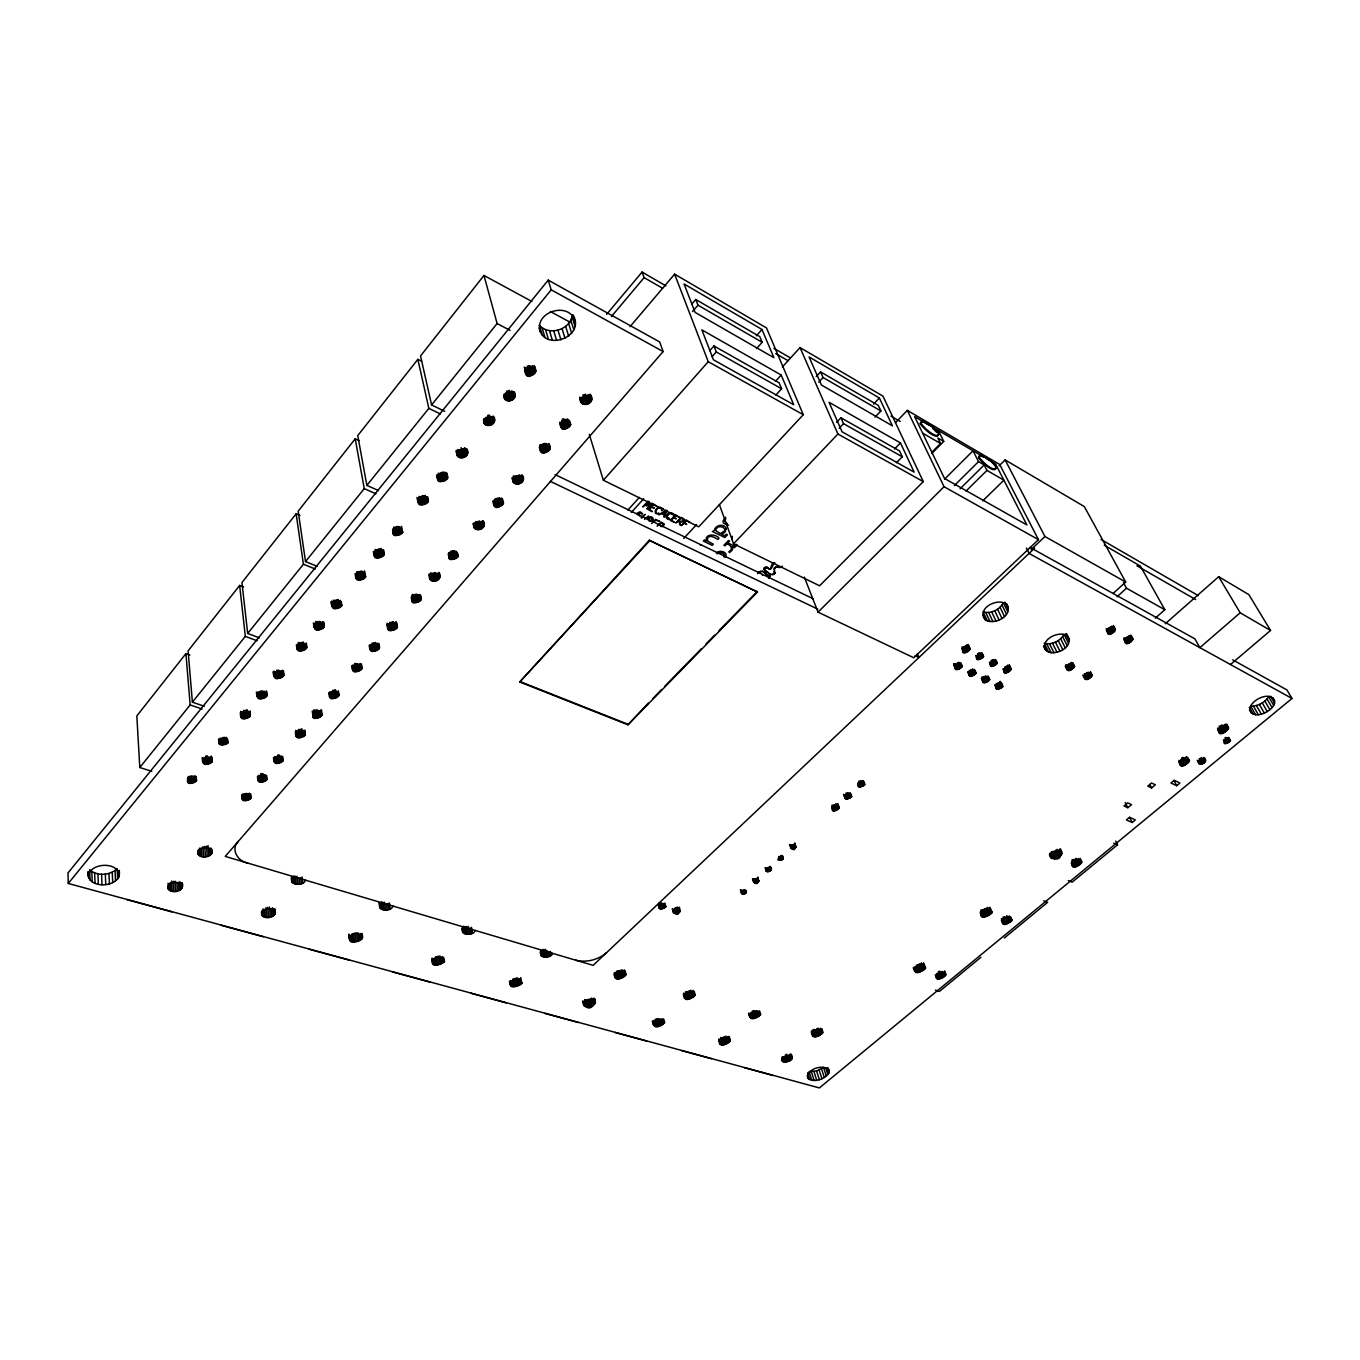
<?xml version="1.0" encoding="UTF-8"?>
<svg xmlns="http://www.w3.org/2000/svg" width="1360" height="1360" viewBox="0 0 1360 1360"><rect width="100%" height="100%" fill="white"/><g stroke="black" fill="none" stroke-linecap="round" stroke-linejoin="round"><path stroke-width="1.5" d="M1074.621 666.281C1065.339 656.302 1063.52 679.932 1074.621 666.281L1072.819 662.694M774.197 569.976L774.418 567.749L774.571 572.662M1081.846 861.934C1069.776 850.918 1067.685 878.084 1081.846 861.934L1080.248 858.466M467.602 452.574C466.208 446.488 454.852 449.31 457.062 455.379C460.921 461.431 471.529 455.022 466.65 448.579M770.78 574.668C765.918 572.152 777.393 577.558 774.197 571.404L774.945 573.325M1092.233 675.257C1083.121 665.431 1081.166 688.721 1092.233 675.257L1090.431 671.687M484.092 524.705C482.698 519.061 471.954 521.764 473.943 527.442C477.768 533.086 487.917 526.915 483.14 520.727M494.513 420.155C493.187 413.882 481.644 416.823 483.871 422.977C487.662 429.216 498.525 422.654 493.493 416.194M1115.319 629.918C1106.156 619.548 1103.861 643.926 1115.319 629.918L1113.415 626.348M503.523 502.996C493.085 486.676 488.529 518.772 503.523 502.996L502.52 499.018M515.015 395.454C513.74 389.028 502.061 392.054 504.288 398.31C508.011 404.685 519.078 397.987 513.944 391.51M523.311 478.958C521.985 473.042 511.02 475.898 513.009 481.712C516.732 487.611 527.238 481.202 522.257 474.997M1132.812 639.319C1123.836 629.119 1121.405 653.157 1132.812 639.319L1130.908 635.766M535.806 371.45C525.147 352.954 519.69 388.807 535.806 371.45L534.123 365.568M550.205 448.528C539.988 431.409 534.701 464.848 550.205 448.528L549.1 444.601M539.172 327.947C543.762 352.223 585.701 337.127 573.189 315.265M570.724 424.609C560.609 407.133 554.982 441.167 570.724 424.609L569.551 420.682M579.87 398.123C579.547 409.666 597.516 403.138 590.172 394.298M1189.49 760.818C1178.542 749.156 1174.972 777.24 1189.49 760.818L1187.637 757.35M1205.623 760.886C1205.198 757.061 1198.483 759.815 1198.534 762.875C1200.897 766.751 1209.261 760.818 1203.753 757.435M583.474 1004.666C604.741 986.221 590.682 1022.312 582.607 1000.943M1228.505 728.382C1217.744 716.295 1213.579 745.212 1228.505 728.382L1226.584 724.931M626.059 974.525C614.397 960.517 608.702 990.063 626.059 974.525L625.124 970.802M1274.609 703.12C1273.946 689.588 1251.999 698.581 1249.891 708.016C1250.758 721.412 1272.399 712.436 1274.609 703.12L1270.58 696.252M664.581 1022.482C653.616 1009.528 647.819 1037.119 664.581 1022.482L663.612 1018.827M680.527 910.945C664.921 902.309 680.238 925.31 679.473 907.205M695.198 995.01C684.403 981.614 678.062 1009.953 695.198 995.01L694.178 991.355M763.963 568.174C763.079 570.588 765.595 563.958 768.298 568.174C771.919 572.9 769.947 561.782 774.86 562.717M763.997 569.058C770.423 565.437 769.284 574.77 773.908 562.955M730.099 1040.927C719.933 1028.517 713.541 1055.02 730.099 1040.927L729.062 1037.34M759.152 880.787C745.96 873.851 760.291 892.959 757.962 877.098M88.179 875.84C90.542 862.036 120.292 861.305 119 876.809C112.846 888.522 86.241 887.961 88.043 871.658M760.631 1014.407C750.652 1001.572 743.716 1028.789 760.631 1014.407L759.543 1010.82M796.297 846.685C783.088 839.307 797.283 859.299 795.022 842.996M839.001 808.01C833 797.997 827.237 818.414 839.001 808.01L837.658 804.321M792.234 1058.437L792.251 1056.958C789.344 1053.83 781.456 1056.244 781.626 1060.732L784.975 1062.126L790.007 1060.698L792.234 1058.437L791.146 1054.918M196.554 780.521C189.176 766.054 180.455 791.656 196.554 780.521L196.214 776.373M182.41 886.686C181.033 880.005 167.263 881.45 167.858 888.437C171.666 894.761 185.657 891.089 182.121 882.572M212.364 761.498C205.071 746.759 196.078 772.769 212.364 761.498L211.99 757.35M822.664 1032.784C813.433 1020.493 805.97 1046.656 822.664 1032.784L821.508 1029.265M774.622 568.31C775.795 565.182 780.606 569.551 782.306 566.151M212.058 853.043C213.01 845.767 200.294 846.005 197.727 851.377C196.826 858.636 209.457 858.381 212.058 853.043L211.701 848.929M757.673 573.699C759.56 569.704 765.391 570.503 766.139 574.498M768.485 578.17L769.794 575.977L766.836 575.569L765.255 572.611M828.869 1072.989L829.005 1070.048C823.106 1063.775 807.347 1068.722 807.483 1077.681C813.365 1083.546 824.806 1079.347 828.869 1072.989L827.186 1067.787M250.24 715.904C243.168 700.519 233.529 727.481 250.24 715.904L249.781 711.773M266.849 695.912C259.879 680.255 249.951 707.625 266.849 695.912L266.356 691.781M251.158 797.929C244.29 783.87 235.263 808.809 251.158 797.929L250.716 793.832M283.696 675.631C276.845 659.668 266.611 687.48 283.696 675.631L283.169 671.5M267.053 779.382C260.287 765.068 250.988 790.381 267.053 779.382L266.594 775.285M962.285 666.366C956.913 654.908 949.467 677.756 962.285 666.366L960.636 662.694M306.646 647.989C299.948 631.635 289.306 660.042 306.646 647.989L306.085 643.892M969.731 649.587C964.376 637.925 956.76 661.113 969.731 649.587L968.065 645.915M283.186 760.58C276.505 745.994 266.951 771.698 283.186 760.58L282.693 756.466M324.122 626.96C317.543 610.3 306.561 639.166 324.122 626.96L323.51 622.88M976.072 673.03C970.836 661.691 963.305 684.318 976.072 673.03L974.423 669.375M983.586 656.404C978.367 644.861 970.666 667.845 983.586 656.404L981.903 652.749M305.15 734.961C298.605 720.035 288.66 746.249 305.15 734.961L304.606 730.881M341.853 605.625C335.393 588.642 324.088 617.967 341.853 605.625L341.19 601.528M1007.76 611.813C1011.194 596.683 986.374 601.188 983.433 611.898C980.203 626.926 1004.734 622.387 1007.76 611.813L1003.357 602.701C999.787 609.807 990.845 614.006 983.127 611.915L987.428 621.061M989.706 679.609C984.572 668.389 976.973 690.795 989.706 679.609L988.04 675.971M321.827 715.496C315.401 700.298 305.167 726.92 321.827 715.496L321.249 711.416M997.271 663.136C992.154 651.729 984.402 674.475 997.271 663.136L995.571 659.498M365.653 576.963C359.363 559.572 347.599 589.509 365.653 576.963L364.582 570.877M275.077 913.92C276.08 907.052 264.044 907.664 261.596 912.526C260.644 919.377 272.629 918.748 275.077 913.92L274.635 909.874M338.776 695.742C332.452 680.272 321.929 707.302 338.776 695.742L338.147 691.662M384.03 554.846C377.876 537.115 365.772 567.528 384.03 554.846L383.282 550.783M1010.786 669.8C1005.788 658.495 997.968 681.02 1010.786 669.8L1009.086 666.162M925.616 968.082C916.691 954.091 906.984 983.416 925.616 968.082L923.627 962.829M361.828 668.848C355.674 652.987 344.726 680.578 361.828 668.848L361.165 664.785M402.713 532.355C396.695 514.284 384.234 545.207 402.713 532.355L401.523 526.286M379.372 648.397C373.337 632.247 362.066 660.263 379.372 648.397L378.658 644.334M428.179 501.704C422.365 483.157 409.394 514.76 428.179 501.704L427.312 497.675M945.693 975.154C937.992 962.897 929.22 988.601 945.693 975.154L944.367 971.669M397.171 627.623C391.255 611.184 379.678 639.642 397.171 627.623L396.049 621.554M447.559 478.363C441.898 459.459 428.553 491.589 447.559 478.363L446.216 472.345M421.056 599.777C415.31 582.913 403.274 611.983 421.056 599.777L420.257 595.748M1068.535 643.348C1072.173 628.728 1048.101 633.539 1045.16 643.552C1041.709 658.087 1065.526 653.259 1068.535 643.348L1063.996 634.355C1060.324 641.104 1051.773 645.218 1044.242 643.263L1048.696 652.29M439.79 576.419C438.311 571.064 427.822 573.58 429.811 579.105C433.721 584.494 443.496 578.561 438.94 572.39M992.154 912.509C984.334 897.821 971.686 928.302 992.154 912.509L989.978 907.256M458.235 556.41C452.778 538.917 440.028 568.922 458.235 556.41L457.334 552.415M769.216 577.949L769.59 575.416L766.241 574.447M1012.061 920.261C1004.836 907.205 994.84 934.286 1012.061 920.261L1010.599 916.776M542.215 334.951L539.325 325.193C548.709 335.869 568.922 330.327 571.982 316.591L575.059 326.298M362.355 938.451C354.212 920.873 338.64 952.459 362.355 938.451L361.777 934.507M1061.803 851.598C1033.396 849.83 1065.135 870.978 1060.562 848.912M444.482 961.554C437.172 944.571 421.787 975.239 444.482 961.554L443.785 957.678M1230.46 740.741C1227.06 730.694 1217.88 750.873 1230.46 740.741L1228.556 737.307M521.9 983.331C515.627 967.079 499.647 996.506 521.9 983.331L520.693 977.636M667.08 510.561L663.986 517.293L664.156 515.032L661.623 513.791L658.801 514.777L666.162 510.119M732.343 536.248L731.884 539.461M665.839 906.797C662.762 896.24 652.477 915.144 665.839 906.797L664.802 903.04M305.473 880.158C303.28 887.944 285.26 883.643 294.066 876.775M724.081 557.124C726.359 553.163 719.576 551.225 717.213 553.826M771.171 869.992C772.548 866.626 766.292 867.306 765.646 869.788C765.952 874.14 774.996 869.992 769.964 866.303M725.356 557.413C728.79 552.007 719.491 549.389 716.329 553.078M851.649 796.705C849.847 785.111 837.386 805.494 851.649 796.705L850.272 793.033M864.756 784.669C863.056 772.939 850.374 793.526 864.756 784.669L863.362 780.997M392.972 906.066C390.728 913.512 373.473 909.449 382.262 902.904M772.174 574.702L774.741 572.764M1002.745 686.783C1002.065 674.237 987.751 695.946 1002.745 686.783L1000.229 681.343M475.235 930.427C472.957 937.55 456.399 933.708 465.154 927.452M775.642 566.814L774.758 567.766M227.919 742.968C226.049 726.92 208.505 751.502 227.919 742.968L227.511 738.82M552.738 953.377C550.409 960.211 534.531 956.556 543.235 950.572M238.34 841.296C230.282 849.32 237.847 861.424 247.622 863.022M1255.603 714.765L1250.656 706.163C1257.694 706.35 1264.766 702.627 1268.625 696.745L1273.657 705.33M189.873 655.044L185.929 653.616L136.833 715.921L139.791 767.516L151.81 771.341M243.542 586.976L239.649 585.446L188.105 650.862L192.389 702.168L204.272 706.265M299.982 515.423L296.14 513.791L241.944 582.556L247.69 633.454L259.42 637.874M359.074 440.606L355.215 438.821L298.18 511.19L305.524 561.595L317.322 566.406M421.6 361.216L417.86 359.346L357.748 435.608L366.86 485.384L378.488 490.552M531.913 301.478L483.973 275.451L420.529 355.963L431.596 404.94L444.771 411.332M725.798 518.585L724.693 521.339L727.226 523.702M139.791 767.516L190.162 704.939L185.929 653.616M192.389 702.168L245.327 636.378L239.649 585.446M247.69 633.454L303.416 564.213L296.14 513.791M305.524 561.595L364.259 488.614L355.215 438.821M366.86 485.384L428.842 408.374L417.86 359.346M431.596 404.94L497.114 323.527L483.973 275.451M1034.603 548.182L593.13 965.345L225.25 856.409L663.136 351.56L659.668 341.955L548.216 280.126L68 872.95L68.255 883.456L819.383 1087.932L1292 698.462L1286.9 689.911L1232.687 659.838M68.255 883.456L551.208 289.816L548.216 280.126M606.628 314.364L642.073 272.068L665.873 285.838M611.388 316.574L644.113 277.627L642.073 272.068M630.071 326.604L674.628 274.142L766.496 327.93L803.301 414.715L698.751 526.796L603.364 480.25L589.305 434.35M691.628 304.317L695.776 299.506L759.798 336.651L762.161 342.295L756.517 348.585M692.512 311.508L698.003 305.184L695.776 299.506M709.767 350.693L713.932 345.967L779.127 382.823L781.609 388.773L775.88 395.029M712.079 356.677L716.278 351.951L713.932 345.967M603.364 480.25L708.254 361.709L674.628 274.142M756.347 335.801L761.991 329.477L684.097 284.002L695.096 312.392L773.891 357.68L761.991 329.477M783.122 859.095C784.754 849.779 770.763 864.195 783.122 859.095L781.898 855.406M627.895 510.068L639.285 497.471M631.312 512.448L643.739 498.712M641.104 517.701L645.116 514.369L641.784 518.041M653.718 504.781L651.848 506.838L654.398 508.079L651.389 507.348L649.434 509.49L652.426 511.683L648.278 509.677L653.514 503.931L657.186 506.464M782.408 366.911L800.037 347.582L882.963 396.134L923.287 481.627L819.587 585.786L733.55 543.796L719.372 504.577M644.555 519.367L648.584 516.035L646.34 518.483M647.394 519.554L649.978 516.715C655.333 516.698 653.055 523.192 649.145 520.982M775.54 381.242L781.201 375.037L701.879 329.885L713.473 359.822L793.696 404.736L781.201 375.037M662.83 508.487L662.218 509.15L661.776 507.892M663.408 508.759L661.691 510.646L661.589 509.405A2.04 1.513 -18.4 0 0 661.334 508.521C655.452 506.056 653.99 515.338 659.124 513.281C652.409 516.137 655.299 505.92 660.586 507.331M651.61 523.617L655.503 519.367L659.6 521.339L655.707 520.2L653.837 522.24M657.084 526.252L660.977 522.019L664.19 523.889L663.459 526.031A2.142 1.581 -18.3 0 1 662.252 526.575L660.501 526.405M649.298 540.311L519.707 681.989L627.946 724.812L757.52 592.008L649.298 540.311L757.52 592.008M519.707 681.989L649.485 540.923M675.716 515.508L673.846 517.548L676.345 518.772L673.37 518.058L671.432 520.166L674.356 522.325L670.293 520.353L675.512 514.675L679.116 517.174M681.156 518.16L679.099 520.387C680.255 522.648 685.304 520.625 682.567 518.857M816.238 376.584L820.556 371.909L878.305 405.399L880.906 410.975L875.041 417.095M686.562 520.812L684.692 522.835L686.715 524.535L684.233 523.328L681.156 525.623L686.375 519.979L689.928 522.444M818.771 382.126L823.055 377.519L820.556 371.909M683.672 538.475L696.507 524.705M836.57 422.348L840.905 417.775L899.555 450.925L902.275 456.773L896.41 462.757M839.171 428.247L843.523 423.657L840.905 417.775M733.55 543.796L837.913 434.01L800.037 347.582M736.083 544.272L734.383 546.074L727.804 542.878L729.521 541.076L728.416 540.532L723.894 545.309L724.999 545.836L726.699 544.034C731 544.272 733.635 549.916 728.841 551.701L729.521 552.585L732.513 549.797L732.173 546.703L734.366 547.774L737.188 544.816M873.579 404.073L879.359 397.987L809.064 356.949L821.44 385.016L892.432 425.833L879.359 397.987M895.475 422.654L907.324 410.397L999.719 464.491L1038.479 539.665L913.733 657.747L818.04 612.153L804.338 577.116M894.574 448.97L900.456 442.935L829.039 402.288L842.061 431.8L914.158 472.141L900.456 442.935M920.278 423.844L920.873 423.232A14.314 4.301 44.8 0 1 927.146 422.977A14.314 4.301 44.8 0 1 938.706 433.619L938.111 434.231A14.263 4.284 44.7 0 1 931.872 434.52A14.263 4.284 44.7 0 1 920.278 423.844A14.314 4.318 44.8 0 1 923.202 422.127M627.946 724.812L648.38 703.086M652.8 698.547L661.623 689.503M664.581 686.477L701.369 648.754M705.789 644.215L714.612 635.171M719.032 630.649L757.299 591.396M931.651 452.472L940.542 443.496L937.839 437.988L943.738 441.422L931.787 453.492M944.588 479.162L973.029 450.772L978.52 461.618L984.215 464.933L986.986 470.39L1003.901 480.199L982.753 500.871M818.04 612.153L944.044 486.71L907.324 410.397M978.605 457.844L979.2 457.249A13.94 4.08 45.4 0 1 984.912 456.79A13.94 4.08 45.4 0 1 996.115 467.109L995.52 467.687A13.889 4.063 45.3 0 1 989.842 468.197A13.889 4.063 45.3 0 1 978.605 457.844A13.923 4.097 45.4 0 1 984.351 457.385L984.929 456.79M954.38 485.571L978.52 461.618M960.092 488.784L984.215 464.933M966.076 491.028L986.986 470.39M999.141 465.8L1005.125 459.918L1084.328 506.583L1125.689 582.046L1113.228 593.334M1031.135 549.593L1044.956 536.52L1125.689 582.046M90.015 880.209L89.675 869.737C97.155 876.418 110.177 875.585 117.181 868.581L117.657 879.002M725.628 517.157L723.112 520.88A5.491 3.995 -20.4 0 0 723.724 523.345L728.637 525.249M1117.07 596.734L1126.488 588.217L1164.823 609.722L1155.286 618.171M1165.35 623.696L1218.679 576.691L1248.854 594.609L1270.546 630.462L1230.477 664.53M1270.546 630.462L1240.184 612.799L1199.86 647.649L1194.896 638.86L1030.115 547.451M765.459 573.172L762.246 571.472L758.642 572.594M1127.814 807.721L1131.537 804.627L1127.712 802.876L1123.989 805.987L1127.814 807.721L1125.247 802.502M1151.597 787.933L1155.354 784.788L1151.546 783.003L1147.772 786.148L1151.597 787.933L1149.829 784.448M1129.565 817.309L1126.403 819.927L1132.2 822.511L1135.345 819.893L1129.565 817.309L1132.2 822.511M1176.689 785.723L1179.936 783.037L1174.207 780.3L1170.943 783.003L1176.689 785.723L1173.986 780.538M980.883 957.304L939.42 991.44L935.391 990.114M1004.292 938.026L1047.642 902.343L1043.766 900.83M1115.71 841.075L1117.512 844.832L1072.139 882.181L1068.28 880.617M606.475 952.714C598.23 959.871 586.398 962.829 575.773 960.211M745.824 893.265C749.445 885.394 734.706 896.206 745.824 893.265L744.668 889.576M776.237 566.491L781.66 566.967M811.835 1080.265L809.081 1071.578L816.595 1070.966L823.531 1067.447L826.319 1076.117M126.752 899.589L171.921 911.88M220.796 925.191L263.211 936.734M309.145 949.229L349.061 960.092M392.326 971.873L429.947 982.107M470.764 993.225L506.277 1002.881M544.85 1013.387L578.442 1022.533M614.941 1032.461L646.765 1041.114M681.377 1050.532L711.552 1058.743M744.396 1067.685L773.058 1075.488M190.162 704.939L202.028 709.019M245.327 636.378L257.074 640.764M521.526 682.142L627.776 724.2M303.416 564.213L315.214 569.007M767.363 571.982L769.471 573.852M767.295 572.186L765.204 570.35L769.131 573.444M1113.67 843.183L1117.512 844.832M364.259 488.614L375.887 493.782M550.375 481.389L817.751 609.11M915.144 655.622L918.952 657.458L917.371 653.752M555.118 474.606L813.365 598.859M699.958 544.68L701.08 545.224M428.842 408.374L440.317 413.916M497.114 323.527L510.102 330.378M550.358 311.508L570.639 322.524M551.208 289.816L663.136 351.56M1292 698.462L1029.18 553.486L1026.409 548.012M708.254 361.709L803.301 414.715M837.913 434.01L923.287 481.627M944.044 486.71L1038.479 539.665M716.278 351.951L781.609 388.773M843.523 423.657L902.275 456.773M683.519 518.619L680.952 517.327L675.733 522.988L678.64 520.897L680.068 525.096L680.425 521.73L682.176 521.9A2.142 1.564 -19 0 0 683.383 521.356L683.876 518.908M1136.841 565.743L1195.644 599.556M644.113 277.627L662.609 288.286M775.71 353.566L788.086 360.689M1104.235 545.224L1140.377 566.049L1164.823 609.722M922.607 433.109L940.542 443.496M773.874 348.33L790.347 357.867M891.021 416.143L900.184 421.43M698.003 305.184L762.161 342.295M823.055 377.519L880.906 410.975M1101.073 539.478L1198.279 595.646M984.351 457.385L914.651 416.636L944.537 478.482L1026.902 524.96L995.537 463.93L985.949 458.32M765.408 570.911L763.793 568.514M591.396 398.208C588.914 393.074 579.309 396.44 581.077 402.033M1218.679 576.691L1240.184 612.799M1272.841 697.612L1274.864 701.046M574.413 319.141C566.406 301.342 533.766 312.868 540.328 331.857M1267.01 698.955L1272.025 707.557M1264.851 701.063L1269.849 709.648M1262.25 702.933L1267.231 711.518M1259.36 704.446L1264.324 713.031M637.568 514.743L637.313 513.094L639.642 511.904A3.247 2.397 -17.6 0 1 640.934 512.21C646.782 517.65 634.984 508.81 639.693 516.12M1256.351 705.517L1261.315 714.119M1253.393 706.112L1258.34 714.714M1249.296 707.404L1253.257 714.289M1249.432 709.869L1251.404 713.32M1226.652 724.064L1228.59 727.515M1225.224 724.132L1228.114 729.317M1224.561 725.067L1227.451 730.252M1223.66 725.951L1226.533 731.136M1221.586 725.016L1225.428 731.918M1228.097 737.919L1230.018 741.37M1220.362 725.662L1224.204 732.564M1227.485 738.514L1229.406 741.965M1225.785 737.324L1228.658 742.492M1219.087 726.121L1222.912 733.023M1224.969 737.766L1227.825 742.934M1218.781 728.093L1221.654 733.278M1225.054 739.789L1226.958 743.24M1217.608 728.127L1220.464 733.312M1224.204 739.959L1226.108 743.41M1223.405 739.976L1225.326 743.427M1217.54 729.657L1219.461 733.125M1123.479 582.709L1126.488 588.217M1203.515 758.047L1205.368 761.498M1203.073 758.659L1204.926 762.11M1201.543 757.52L1204.331 762.688M1200.812 758.047L1203.6 763.215M1199.979 758.472L1202.767 763.64M1199.129 758.778L1201.917 763.946M1199.214 760.665L1201.067 764.116M1130.925 635.035L1132.846 638.605M1198.432 760.699L1200.285 764.15M1197.735 760.563L1199.588 764.031M1197.208 760.308L1199.061 763.759M1130.636 636.531L1132.557 640.084M1129.191 635.528L1132.064 640.866M1128.511 636.242L1131.367 641.58M1127.661 636.888L1130.517 642.226M1126.709 637.415L1129.548 642.753M1125.689 637.772L1128.545 643.11M1124.686 637.959L1127.525 643.297M1123.751 637.976L1126.59 643.314M1186.362 756.517L1189.116 761.719M1123.87 639.574L1125.757 643.144M1185.716 757.435L1188.47 762.637M1184.832 758.302L1187.586 763.487M1113.432 625.617L1115.336 629.187M1182.826 757.333L1186.498 764.269M1113.16 627.13L1115.047 630.7M1181.619 757.962L1185.291 764.898M1111.715 626.11L1114.554 631.482M1111.035 626.841L1113.857 632.213M1181.279 760.155L1184.033 765.357M1110.168 627.504L1113.007 632.859M1180.021 760.41L1182.775 765.612M1109.216 628.014L1112.038 633.386M1178.848 760.444L1181.602 765.646M1108.196 628.388L1111.018 633.743M1178.746 761.991L1180.582 765.459M1107.176 628.575L1109.998 633.947M1106.224 628.592L1109.046 633.947M1106.326 630.19L1108.213 633.777M1005.125 459.918L1044.956 536.52M1090.176 672.435L1091.995 676.005M1089.7 673.166L1091.519 676.753M1088.136 672.095L1090.839 677.45M1087.303 672.724L1090.023 678.079M1066.512 633.573L1069.249 638.979M1086.368 673.217L1089.071 678.589M1065.611 633.896L1069.249 641.104M1085.365 673.591L1088.068 678.946M1084.362 673.778L1087.082 679.133M1084.328 675.58L1086.13 679.15M1083.512 675.41L1085.314 678.98M1082.849 675.07L1084.651 678.657M1062.619 636.616L1067.141 645.609M1060.647 638.741L1065.169 647.734M1072.581 663.442L1074.383 667.029M1071.204 662.405L1073.907 667.794M1070.541 663.119L1073.227 668.508M1058.216 640.611L1062.721 649.604M1069.708 663.748L1072.394 669.137M1068.756 664.275L1071.442 669.647M1067.753 664.632L1070.439 670.021M1055.428 642.124L1059.916 651.134M1066.75 664.819L1069.436 670.208M1065.798 664.836L1068.484 670.225M1065.866 666.468L1067.651 670.055M1065.186 666.111L1066.971 669.715M1052.487 643.195L1056.958 652.205M1049.512 643.756L1053.983 652.766M1046.724 643.773L1051.178 652.8M938.366 430.508L943.738 441.422M1044.021 645.847L1046.69 651.27M1043.494 646.17L1045.262 649.791M1006.57 603.585L1008.338 607.24M1004.887 602.157L1008.423 609.467M1001.997 605.047L1006.4 614.176M1000.025 607.274L1004.411 616.386M997.56 609.212L1001.929 618.341M994.721 610.776L999.073 619.905M991.678 611.881L996.03 621.027M988.618 612.459L992.953 621.605M985.711 612.476L990.029 621.605M1009.256 664.819L1010.973 668.457M1009.273 665.482L1010.99 669.103M1007.811 665.04L1010.378 670.497M1007.216 665.703L1009.766 671.143M982.719 614.482L985.303 619.973M1006.468 666.281L1009.018 671.721M1005.601 666.757L1008.151 672.197M1004.683 667.08L1007.233 672.537M1004.598 669.086L1006.298 672.707M1003.714 669.086L1005.414 672.724M1002.932 668.933L1004.632 672.571M995.163 660.195L996.863 663.85M994.568 660.858L996.268 664.513M992.97 659.634L995.503 665.091M992.103 660.11L994.636 665.567M991.168 660.433L993.701 665.907M991.083 662.439L992.766 666.077M999.634 681.989L1002.15 687.429M990.199 662.456L991.882 666.094M998.886 682.567L1001.402 688.007M989.4 662.286L991.083 665.941M1079.925 859.333L1081.523 862.818M998.036 683.026L1000.552 688.466M1078.514 858.483L1080.911 863.702M997.118 683.366L999.634 688.806M1077.647 859.333L1080.044 864.552M996.2 683.536L998.716 688.976M981.495 653.463L983.178 657.118M996.166 685.372L997.832 688.993M1075.777 858.364L1078.973 865.3M980.9 654.126L982.583 657.781M995.384 685.219L997.05 688.84M994.755 684.913L996.421 688.551M1075.352 860.727L1077.749 865.929M979.302 652.885L981.818 658.376M1073.261 859.452L1076.457 866.405M978.435 653.361L980.951 658.852M977.5 653.701L980.016 659.192M1071.969 859.724L1075.165 866.66M987.632 676.651L989.298 680.289M977.398 655.707L979.064 659.362M987.037 677.314L988.703 680.952M1071.544 861.509L1073.941 866.728M976.497 655.724L978.163 659.379M985.456 676.073L987.955 681.53M1071.272 863.107L1072.853 866.575M975.698 655.554L977.364 659.209M984.589 676.532L987.088 681.989M983.671 676.872L986.17 682.329M968.201 644.538L969.884 648.193M968.252 645.201L969.918 648.873M982.753 677.042L985.235 682.516M981.869 677.059L984.351 682.516M966.824 644.793L969.323 650.284M1060.579 849.83L1062.16 853.315M981.903 678.725L983.569 682.363M1059.423 849.082L1061.82 854.318M966.212 645.473L968.711 650.964M981.274 678.419L982.923 682.057M1058.743 850.085L1061.14 855.321M965.464 646.068L967.963 651.559M1056.975 849.303L1060.154 856.29M964.58 646.544L967.079 652.052M963.645 646.884L966.144 652.392M974.015 670.072L975.681 673.727M1055.768 850.17L1058.93 857.157M962.693 647.071L965.192 652.562M972.604 668.899L975.086 674.373M1054.391 850.901L1057.553 857.871M961.792 647.071L964.291 652.579M971.856 669.494L974.321 674.968M961.826 648.754L963.475 652.409M970.989 669.953L973.471 675.444M1052.929 851.411L1056.074 858.398M970.054 670.293L972.536 675.767M1051.45 851.717L1054.612 858.704M969.136 670.463L971.601 675.954M969.068 672.316L970.717 675.971M1050.855 853.536L1053.218 858.772M968.269 672.163L969.918 675.801M1049.614 853.349L1051.977 858.602M967.623 671.84L969.255 675.495M1049.41 854.692L1050.991 858.194M960.245 663.408L961.877 667.063M958.817 662.235L961.282 667.726M958.069 662.813L960.534 668.321M957.202 663.289L959.667 668.797M956.284 663.629L958.732 669.137M955.332 663.816L957.78 669.307M954.431 663.816L956.896 669.324M953.632 663.663L956.08 669.171M953.785 665.176L955.417 668.848M762.348 575.11L762.518 575.416M1009.307 915.892L1011.5 921.094M1008.474 916.691L1010.667 921.91M1006.723 915.688L1009.647 922.641M1006.264 918.034L1008.457 923.236M1004.275 916.742L1007.199 923.695M1003 917.014L1005.924 923.967M1002.524 918.816L1004.717 924.035M1001.453 918.68L1003.646 923.899M1001.317 920.091L1002.762 923.576M989.332 908.225L991.508 913.461M987.683 907.392L990.59 914.379M986.527 908.225L989.417 915.212M985.184 908.905L988.074 915.909M983.756 909.415L986.646 916.419M982.311 909.721L985.184 916.725M980.934 909.806L983.807 916.81M980.441 911.404L982.583 916.657M980.152 912.781L981.58 916.283M944.605 970.887L945.931 974.372M943.84 972.468L945.183 975.953M942.395 971.499L944.401 976.718M941.392 972.196L943.398 977.415M939.59 971.04L942.259 977.993M938.349 971.482L941.018 978.435M937.771 973.488L939.76 978.707M936.581 973.573L938.57 978.792M862.801 781.609L864.212 785.281M936.173 975.188L937.499 978.673M862.104 782.153L863.498 785.825M935.289 974.899L936.615 978.384M860.574 780.759L862.665 786.284M859.673 781.082L861.764 786.607M858.755 781.269L860.846 786.777M858.568 783.139L859.962 786.811M857.769 783.003L859.163 786.692M923.049 963.747L925.021 968.983M921.502 962.863L924.137 969.867M920.397 963.662L923.015 970.666M919.088 964.325L921.723 971.329M917.694 964.835L920.329 971.822M770.185 573.733L770.389 574.617M916.283 965.124L918.901 972.128M769.59 575.416L769.845 576.589M915.569 966.977L917.541 972.23M767.091 571.625L767.567 572.543M849.728 793.628L851.105 797.317M914.345 966.841L916.317 972.094M913.988 968.252L915.297 971.754M849.031 794.172L850.408 797.861M913.257 967.708L914.566 971.227M766.445 575.008L765.595 573.427M847.518 792.778L849.575 798.303M764.592 571.829L765.391 573.478M846.634 793.101L848.691 798.626M845.716 793.271L847.773 798.796M845.512 795.158L846.889 798.83M844.73 795.022L846.09 798.711M844.05 794.767L845.427 798.439M843.557 794.359L844.917 798.048M837.794 803.692L839.137 807.381M837.318 804.95L838.661 808.639M836.111 803.709L838.117 809.234M835.414 804.236L837.42 809.761M834.598 804.678L836.604 810.203M833.697 805.001L835.72 810.526M832.796 805.188L834.802 810.713M831.912 805.222L833.918 810.747M831.793 806.939L833.119 810.628M794.767 843.472L796.025 847.178M794.359 843.948L795.617 847.637M793.815 844.356L795.073 848.045M793.169 844.713L794.427 848.402M792.472 844.951L793.73 848.657M791.741 845.104L792.999 848.793M791.044 845.138L792.302 848.827M790.415 845.053L791.673 848.742M789.48 844.543L791.129 848.538M781.354 855.814L782.595 859.503M780.725 856.154L781.949 859.86M780.028 856.409L781.252 860.098M779.297 856.562L780.538 860.251M778.6 856.579L779.841 860.285M769.556 866.762L770.763 870.451M821.695 1028.483L822.851 1032.002M769.012 867.17L770.219 870.859M768.383 867.51L769.59 871.199M820.437 1028.313L822.171 1033.6M767.686 867.765L768.893 871.454M819.672 1029.112L821.389 1034.382M766.972 867.901L768.179 871.607M766.275 867.935L767.482 871.641M818.091 1028.058L820.386 1035.096M765.646 867.85L766.853 871.556M765.102 867.663L766.309 871.352M816.918 1028.67L819.196 1035.708M816.187 1030.897L817.904 1036.167M828.138 1067.974L829.26 1071.459M814.3 1029.418L816.578 1036.456M813.025 1029.503L815.286 1036.558M825.639 1067.634L827.883 1074.57M812.43 1031.169L814.13 1036.456M811.444 1030.88L813.144 1036.167M811.274 1032.189L812.413 1035.708M821.525 1068.858L824.313 1077.528M757.724 877.557L758.897 881.263M819.162 1070.048L821.933 1078.718M757.316 878.016L758.506 881.705M756.789 878.424L757.962 882.113M756.16 878.764L757.333 882.453M755.463 879.002L756.653 882.708M816.595 1070.966L819.366 1079.636M754.749 879.155L755.939 882.844M754.069 879.189L755.242 882.878M753.423 879.104L754.613 882.81M752.896 878.917L754.069 882.623M813.96 1071.544L816.714 1080.214M752.488 878.628L753.661 882.334M572.798 314.891L575.246 322.643M811.393 1071.748L814.147 1080.435M570.775 320.178L573.835 329.885M807.67 1072.768L809.863 1079.738M807.296 1075.369L808.401 1078.854M568.616 323.493L571.659 333.217M590.41 395.318L591.634 399.228M589.73 394.434L591.566 400.282M744.039 889.916L745.195 893.605M589.356 395.488L591.192 401.353M743.359 890.154L744.515 893.86M588.081 394.536L590.529 402.339M742.645 890.307L743.801 893.996M741.948 890.341L743.104 894.03M565.641 326.366L568.667 336.09M587.18 395.386L589.611 403.189M741.319 890.256L742.475 893.962M740.775 890.069L741.931 893.775M740.367 889.797L741.523 893.486M791.316 1054.153L792.404 1057.655M585.463 394.111L588.506 403.869M790.126 1053.949L791.758 1059.219M789.361 1054.714L791.01 1059.984M584.239 394.57L587.265 404.328M788.375 1055.428L790.007 1060.698M582.947 394.774L585.956 404.549M786.675 1054.255L788.851 1061.293M562.02 328.627L565.029 338.351M582.267 396.695L584.681 404.498M785.4 1054.714L787.559 1061.735M581.672 398.344L583.474 404.209M784.618 1056.754L786.25 1062.024M783.36 1056.856L784.975 1062.126M580.635 397.817L582.437 403.665M579.819 397.069L581.621 402.934M782.187 1056.771L783.819 1062.041M781.762 1058.25L782.833 1061.769M557.974 330.14L560.949 339.864M553.707 330.82L556.665 340.561M759.067 1011.653L760.155 1015.24M757.741 1010.684L759.373 1016.056M756.721 1011.415L758.353 1016.804M755.531 1012.044L757.146 1017.416M549.474 330.633L552.415 340.391M753.661 1010.718L755.82 1017.892M752.301 1011.024L754.46 1018.198M751.502 1012.911L753.117 1018.283M545.513 329.596L548.437 339.337M750.295 1012.792L751.91 1018.181M749.802 1014.288L750.873 1017.875M749.02 1013.812L750.091 1017.399M748.527 1013.166L749.598 1016.753M542.062 327.743L544.969 337.501M568.599 419.764L570.35 425.646M567.375 418.778L569.704 426.615M566.474 419.611L568.803 427.465M565.386 420.291L567.698 428.128M563.584 418.778L566.474 428.587M562.292 418.999L565.182 428.808M561.595 420.92L563.907 428.757M560.983 422.586L562.7 428.485M559.946 422.076L561.68 427.958M559.708 423.317L560.847 427.244M729.198 1036.541L730.235 1040.128M728.093 1036.371L729.64 1041.743M534.735 366.435L535.857 370.345M727.328 1037.17L728.875 1042.542M533.766 366.673L535.449 372.555M725.832 1036.099L727.872 1043.273M532.542 365.721L534.786 373.575M724.642 1036.728L726.699 1043.885M531.624 366.605L533.868 374.459M723.333 1037.187L725.373 1044.344M721.973 1037.476L724.03 1044.65M530.519 367.302L532.746 375.156M720.664 1037.578L722.704 1044.752M528.7 365.806L531.488 375.615M719.967 1039.278L721.497 1044.65M718.93 1038.972L720.46 1044.361M527.357 366.027L530.145 375.836M718.641 1040.315L719.661 1043.902M549.134 443.564L550.256 447.508M526.609 367.931L528.819 375.785M548.182 443.649L549.848 449.548M679.184 907.783L680.238 911.523M547.553 444.601L549.219 450.5M678.691 908.344L679.762 912.084M525.368 367.625L527.578 375.479M677.518 906.984L679.099 912.577M546.108 443.462L548.318 451.333M676.753 907.392L678.334 913.002M524.28 367.064L526.507 374.918M524.535 370.226L525.64 374.153M675.886 907.698L677.467 913.308M545.02 444.125L547.247 451.996M675.002 907.885L676.566 913.495M674.645 909.806L675.699 913.529M543.813 444.567L546.023 452.455M673.846 909.704L674.883 913.444M673.149 909.483L674.203 913.223M672.622 909.126L673.659 912.866M542.538 444.788L544.731 452.659M672.265 908.684L673.319 912.424M541.263 444.754L543.456 452.642M693.192 990.403L694.722 995.877M540.073 444.482L542.283 452.353M692.427 991.253L693.957 996.727M539.597 445.944L541.246 451.86M690.897 990.182L692.937 997.492M539.325 447.202L540.413 451.146M689.673 990.828L691.696 998.138M664.326 903.601L665.363 907.358M688.313 991.321L690.336 998.631M663.663 904.111L664.7 907.868M662.898 904.536L663.935 908.276M686.902 991.61L688.925 998.92M661.504 902.972L663.068 908.599M685.525 991.712L687.548 999.022M660.62 903.159L662.167 908.769M684.76 993.412L686.273 998.903M659.736 903.193L661.283 908.82M658.92 903.108L660.467 908.735M683.672 993.089L685.185 998.58M658.733 904.757L659.77 908.497M683.332 994.415L684.352 998.087M658.189 904.4L659.226 908.157M513.91 392.598L514.981 396.542M513.026 391.697L514.624 397.613M511.836 390.728L513.978 398.616M510.935 391.595L513.077 399.483M509.303 390.303L511.972 400.18M508.045 390.779L510.714 400.639M506.736 390.983L509.388 400.86M505.954 392.921L508.062 400.809M505.24 394.587L506.838 400.52M504.169 394.043L505.75 399.976M503.829 395.267L504.883 399.228M522.223 476L523.277 479.961M521.356 475.014L522.937 480.947M520.744 475.949L522.308 481.882M663.17 1019.677L664.139 1023.332M519.35 474.776L521.441 482.698M661.946 1018.674L663.391 1024.148M518.279 475.422L520.37 483.344M660.943 1019.422L662.388 1024.913M517.089 475.864L519.163 483.786M659.736 1020.068L661.164 1025.542M657.917 1018.708L659.821 1026.018M515.814 476.085L517.888 484.007M656.523 1019.014L658.427 1026.324M514.556 476.051L516.63 483.99M655.146 1019.116L657.05 1026.409M513.383 475.796L515.44 483.718M654.364 1020.833L655.792 1026.307M512.856 477.292L514.403 483.242M653.276 1020.527L654.704 1026.001M512.55 478.584L513.587 482.545M511.989 477.751L513.009 481.712M652.902 1021.87L653.854 1025.525M652.341 1021.224L653.293 1024.879M493.476 417.248L494.496 421.209M492.626 416.33L494.156 422.263M491.997 417.299L493.51 423.249M490.586 416.177L492.626 424.116M488.988 414.868L491.521 424.779M487.747 415.327L490.28 425.255M486.948 417.537L488.971 425.459M485.639 417.486L487.645 425.425M484.908 419.186L486.421 425.136M624.206 969.85L625.617 975.426M623.441 970.717L624.852 976.31M483.837 418.659L485.333 424.609M483.48 419.917L484.466 423.878M621.945 969.646L623.815 977.109M620.687 970.326L622.574 977.772M501.687 498.015L503.2 503.982M501.092 498.933L502.588 504.9M619.31 970.819L621.163 978.265M499.732 497.743L501.721 505.699M617.848 971.125L619.718 978.571M498.678 498.372L500.667 506.328M616.42 971.21L618.273 978.673M497.488 498.814L499.46 506.77M615.553 972.944L616.947 978.537M614.397 972.604L615.791 978.197M496.23 499.035L498.202 506.991M613.955 973.947L614.89 977.67M494.972 499.018L496.944 506.974M494.292 500.752L495.754 506.719M493.255 500.276L494.734 506.243M492.915 501.602L493.901 505.58M466.633 449.616L467.585 453.611M465.834 448.647L467.262 454.631M483.123 521.696L484.075 525.674M482.341 520.659L483.769 526.643M464.746 447.61L466.65 455.6M481.729 521.56L483.157 527.544M463.879 448.443L465.783 456.433M594.609 998.41L595.493 1002.133M594.541 999.277L595.425 1003M480.896 522.342L482.307 528.326M593.674 998.291L595 1003.884M462.808 449.106L464.695 457.096M592.926 999.158L594.252 1004.734M479.366 520.982L481.27 528.955M461.108 447.576L463.454 457.555M591.481 998.07L593.232 1005.516M478.193 521.407L480.08 529.397M590.24 998.716L592.008 1006.179M460.275 449.786L462.162 457.776M476.935 521.628L478.822 529.618M588.88 999.209L590.631 1006.672M458.983 449.752L460.853 457.742M475.694 521.611L477.564 529.601M587.435 999.515L589.186 1006.978M457.759 449.48L459.629 457.47M474.98 523.362L476.391 529.363M586.007 999.617L587.758 1007.063M457.147 450.959L458.541 456.96M473.96 522.903L475.354 528.904M584.681 999.498L586.432 1006.961M456.28 450.262L457.674 456.246M473.586 524.246L474.521 528.241M456.127 451.384L457.062 455.379M473.008 523.447L473.943 527.442M583.967 1001.045L585.276 1006.638M583.491 1002.388L584.375 1006.128M582.896 1001.725L583.763 1005.448M446.964 473.348L447.882 477.343M445.604 473.297L446.964 479.298M444.295 472.107L446.097 480.131M443.224 472.77L445.026 480.777M550.358 951.371L551.208 955.162M549.185 952.119L550.035 955.927M442.017 473.212L443.802 481.236M547.417 950.81L548.675 956.522M440.725 473.433L442.51 481.457M545.513 949.331L547.213 956.93M439.433 473.416L441.201 481.423M456.314 551.293L457.64 557.294M544.017 949.518L545.7 957.117M438.209 473.144L439.994 481.168M455.481 552.058L456.807 558.076M437.58 474.657L438.906 480.675M542.572 949.484L544.255 957.1M454.002 550.664L455.787 558.688M437.155 475.966L438.039 479.978M541.688 951.133L542.946 956.845M436.543 475.116L437.427 479.128M452.846 551.106L454.614 559.13M540.6 950.691L541.858 956.386M540.209 951.949L541.042 955.757M451.605 551.327L453.356 559.351M450.364 551.31L452.115 559.334M449.633 553.078L450.942 559.096M448.596 552.636L449.905 558.654M448.205 554.013L449.072 558.025M427.618 496.689L428.468 500.701M426.292 496.587L427.584 502.622M425.017 495.397L426.734 503.438M423.963 496.043L425.663 504.084M422.756 496.485L424.456 504.526M438.94 573.325L439.79 577.337M438.651 574.243L439.501 578.255M421.481 496.706L423.164 504.747M437.665 573.104L438.923 579.139M436.832 573.852L438.107 579.887M420.189 496.689L421.872 504.73M435.404 572.458L437.087 580.499M418.982 496.417L420.665 504.475M519.962 978.52L521.152 984.215M434.231 572.883L435.914 580.941M518.942 979.319L520.132 985.014M418.319 497.947L419.577 503.999M417.877 499.29L418.71 503.319M433.007 573.104L434.673 581.162M517.293 978.095L518.874 985.694M416.925 497.505L418.098 502.486M431.766 573.104L433.432 581.145M515.882 978.605L517.463 986.204M430.61 572.883L432.276 580.924M514.403 978.911L515.967 986.51M429.998 574.447L431.239 580.499M512.907 979.013L514.488 986.612M429.165 573.835L430.406 579.87M428.978 575.076L429.811 579.105M511.921 980.781L513.094 986.493M510.697 980.441L511.87 986.153M510.119 981.801L510.901 985.609M509.456 981.104L510.221 984.912M420.529 594.83L421.345 598.876M419.288 594.575L420.495 600.627M418.472 595.323L419.679 601.375M417.469 595.935L418.659 601.987M415.922 594.337L417.52 602.412M414.698 594.558L416.279 602.633M400.945 527.204L402.135 533.256M413.474 594.558L415.055 602.633M400.112 527.986L401.302 534.055M412.301 594.337L413.882 602.412M398.667 526.609L400.248 534.701M411.672 595.935L412.845 601.987M411.23 597.346L412.012 601.392M397.477 527.051L399.058 535.143M396.202 527.272L397.783 535.364M394.927 527.255L396.491 535.347M471.427 927.265L472.549 933.079M393.72 527L395.284 535.092M470.033 927.877L471.155 933.691M393.04 528.564L394.196 534.633M392.547 529.924L393.329 533.987M468.146 926.364L469.642 934.116M466.582 926.551L468.078 934.303M465.086 926.517L466.565 934.269M463.709 926.245L465.171 934.014M462.91 927.707L464.015 933.521M462.383 928.965L463.131 932.858M461.839 928.149L462.57 932.025M383.554 549.831L384.302 553.894M396.695 622.693L397.443 626.739M382.33 549.644L383.469 555.73M395.505 622.387L396.627 628.473M381.14 548.403L382.636 556.512M394.706 623.135L395.828 629.204M380.103 549.032L381.599 557.141M393.346 621.707L394.825 629.799M378.93 549.474L380.409 557.583M392.207 622.115L393.686 630.224M377.672 549.678L379.151 557.804M390.983 622.336L392.462 630.445M389.759 622.336L391.238 630.445M376.397 549.678L377.876 557.804M375.19 549.44L376.669 557.566M388.977 624.155L390.082 630.241M387.94 623.747L389.045 629.833M374.493 551.021L375.581 557.107M387.107 623.169L388.212 629.238M373.983 552.398L374.714 556.461M386.886 624.461L387.617 628.507M373.354 551.616L374.085 555.679M442.714 956.658L443.751 962.472M441.694 957.508L442.714 963.322M440.062 956.267L441.439 964.019M438.617 956.794L439.994 964.546M437.07 957.1L438.447 964.852M435.523 957.185L436.883 964.954M434.401 958.987L435.421 964.818M378.93 643.467L379.627 647.53M433.126 958.63L434.129 964.444M377.774 643.127L378.828 649.213M432.072 958.069L433.092 963.883M376.975 643.858L378.046 649.944M364.021 571.744L365.092 577.847M431.681 959.276L432.361 963.152M375.649 642.413L377.06 650.539M363.222 572.526L364.276 578.629M374.51 642.838L375.921 650.947M361.845 571.098L363.256 579.241M373.303 643.042L374.714 651.168M360.672 571.54L362.066 579.683M372.096 643.059L373.49 651.185M359.414 571.761L360.808 579.904M371.28 644.895L372.334 650.981M358.156 571.744L359.55 579.887M370.26 644.487L371.297 650.59M369.767 645.949L370.464 650.012M356.949 571.523L358.343 579.666M369.172 645.235L369.852 649.298M356.218 573.121L357.272 579.224M355.691 574.532L356.388 578.595M355.062 573.75L355.759 577.83M361.42 663.918L362.083 667.998M360.298 663.561L361.301 669.664M359.516 664.275L360.519 670.378M358.547 664.853L359.55 670.956M357.425 665.261L358.428 671.364M355.895 663.442L357.221 671.585M354.688 663.459L355.997 671.602M353.872 665.312L354.858 671.415M352.835 664.921L353.821 671.024M352.325 666.4L352.988 670.463M351.73 665.686L352.376 669.766M389.334 902.887L390.286 908.82M340.323 600.355L341.309 606.475M387.906 903.533L388.858 909.449M339.524 601.103L340.51 607.24M338.198 599.675L339.49 607.852M386.342 903.958L387.294 909.891M337.042 600.1L338.334 608.277M384.404 902.173L385.662 910.095M335.801 600.321L337.076 608.498M382.823 902.139L384.081 910.044M334.543 600.321L335.818 608.498M381.378 901.85L382.619 909.755M333.336 600.1L334.628 608.277M380.443 903.312L381.361 909.245M332.588 601.732L333.54 607.852M379.78 904.587L380.409 908.548M378.913 902.751L379.78 907.681M331.721 601.12L332.673 607.257M331.398 602.412L332.027 606.492M331.041 601.545L331.67 605.642M338.385 690.829L339.014 694.909M337.637 692.461L338.249 696.541M336.566 691.118L337.484 697.238M335.291 689.656L336.515 697.816M334.186 690.064L335.41 698.224M323.748 621.979L324.36 626.076M322.66 621.673L323.578 627.81M332.996 690.285L334.22 698.445M321.878 622.421L322.796 628.558M332.095 692.342L333.013 698.462M320.875 623.016L321.793 629.153M330.956 692.155L331.857 698.275M329.919 691.781L330.837 697.901M319.43 621.401L320.637 629.578M329.392 693.277L329.987 697.357M318.189 621.622L319.396 629.816M328.78 692.597L329.375 696.677M316.931 621.622L318.138 629.816M362.1 933.504L362.695 937.465M315.741 621.401L316.948 629.612M360.774 933.487L361.641 939.42M314.976 623.05L315.877 629.187M359.737 934.354L360.604 940.287M314.398 624.495L314.993 628.592M313.752 623.764L314.347 627.861M313.395 622.914L313.99 627.011M358.156 933.113L359.295 941.018M356.66 933.64L357.799 941.562M355.062 933.963L356.201 941.885M321.436 709.767L322.065 714.68M353.447 934.048L354.586 941.97M320.45 710.158L321.334 716.278M351.917 933.895L353.039 941.817M319.702 710.838L320.569 716.975M350.829 935.493L351.679 941.443M318.75 711.416L319.617 717.536M349.707 934.898L350.557 940.848M317.356 709.767L318.512 717.944M348.908 934.133L349.741 940.083M348.738 935.221L349.299 939.182M316.183 709.988L317.322 718.165M306.306 643.008L306.884 647.105M314.976 710.005L316.115 718.182M305.558 644.708L306.136 648.822M304.487 643.399L305.354 649.553M313.837 709.835L314.976 718.012M313.106 711.518L313.956 717.655M303.212 641.937L304.368 650.148M312.256 710.991L313.106 717.111M302.073 642.362L303.212 650.573M300.849 642.583L301.988 650.794M299.608 642.583L300.73 650.811M298.418 642.379L299.54 650.607M297.636 644.045L298.469 650.199M297.024 645.507L297.585 649.621M296.395 644.793L296.939 648.907M304.827 730.065L305.371 734.145M304.096 731.646L304.64 735.726M303.076 730.286L303.892 736.423M301.869 728.79L302.957 736.967M300.781 729.198L301.852 737.375M299.591 729.402L300.679 737.596M298.401 729.436L299.489 737.63M297.534 731.306L298.333 737.46M296.514 730.966L297.313 737.103M295.681 730.439L296.48 736.576M295.324 731.833L295.851 735.93M283.39 670.65L283.917 674.764M282.404 670.259L283.186 676.447M281.639 670.99L282.421 677.161M280.67 671.568L281.435 677.739M279.531 671.993L280.313 678.164M278.052 670.14L279.089 678.385M276.811 670.157L277.848 678.402M302.056 876.979L302.804 883.031M275.893 672.027L276.658 678.215M300.594 877.642L301.342 883.694M274.822 671.636L275.587 677.824M273.938 671.075L274.703 677.263M298.962 878.084L299.71 884.136M273.547 672.435L274.057 676.566M273.173 671.636L273.683 675.75M297.024 876.265L298.027 884.323M282.2 757.231L282.693 761.328M281.214 755.854L281.962 761.991M295.375 876.197L296.344 884.272M280.279 756.398L281.027 762.552M293.828 875.891L294.797 883.966M278.953 754.749L279.939 762.943M292.74 877.37L293.471 883.439M277.797 754.953L278.783 763.164M291.686 876.622L292.417 882.691M276.845 757.044L277.593 763.198M291.244 877.744L291.72 881.773M275.723 756.874L276.454 763.028M274.703 756.534L275.434 762.688M266.577 690.948L267.053 695.062M274.091 758.081L274.584 762.195M265.863 692.597L266.339 696.711M273.479 757.452L273.972 761.549M264.86 691.237L265.591 697.425M263.891 691.815L264.622 698.003M262.769 692.223L263.5 698.411M261.562 692.444L262.276 698.649M260.321 692.461L261.052 698.666M259.148 692.291L259.862 698.479M258.077 691.9L258.791 698.105M257.448 693.413L257.907 697.544M256.785 692.733L257.261 696.864M256.411 691.934L256.887 696.065M266.101 776.033L266.577 780.13M265.149 774.639L265.846 780.793M264.231 775.183L264.928 781.337M262.922 773.517L263.857 781.728M261.766 773.738L262.684 781.949M260.593 773.772L261.511 781.983M274.924 908.837L275.383 912.866M259.692 775.676L260.372 781.83M273.717 908.871L274.38 914.923M258.672 775.336L259.352 781.507M258.06 776.9L258.502 781.014M272.459 907.749L273.343 915.824M257.431 776.271L257.89 780.385M250.002 710.94L250.444 715.071M271.133 908.497L272.017 916.572M249.288 712.555L249.747 716.686M248.319 711.195L248.999 717.4M269.382 907.035L270.47 917.133M247.146 709.699L248.047 717.961M267.716 907.375L268.804 917.473M246.041 710.107L246.925 718.369M244.834 710.328L245.718 718.59M266.033 907.46L267.121 917.558M243.61 710.345L244.494 718.624M264.639 909.313L265.489 917.388M242.658 712.232L243.304 718.437M263.177 908.888L264.044 916.98M241.587 711.875L242.25 718.08M250.24 794.563L250.682 798.66M262.191 910.282L262.837 916.351M240.703 711.331L241.366 717.536M249.322 793.152L249.968 799.323M261.511 911.506L261.936 915.552M240.278 712.725L240.72 716.856M248.404 793.696L249.05 799.85M247.333 794.087L247.979 800.241M246.177 794.291L246.823 800.462M245.004 794.342L245.65 800.496M243.882 794.189L244.511 800.36M242.862 793.866L243.508 800.037M242.233 795.447L242.658 799.561M241.604 794.835L242.029 798.949M226.576 737.443L227.188 743.648M225.641 738.004L226.236 744.209M224.536 738.395L225.148 744.617M223.346 738.616L223.941 744.838M222.122 738.65L222.717 744.872M220.949 738.48L221.544 744.702M219.895 738.123L220.49 744.345M219.215 739.687L219.606 743.835M218.552 739.024L218.943 743.172M211.327 756.041L211.888 762.263M210.613 756.721L211.174 762.943M209.678 757.265L210.239 763.487M208.59 757.673L209.134 763.895M207.213 755.82L207.944 764.116M206.006 755.837L206.737 764.15M205.02 757.758L205.564 763.98M203.966 757.418L204.51 763.64M203.269 758.982L203.626 763.13M210.834 847.943L211.361 854.114M202.606 758.336L202.963 762.484M202.215 757.588L202.572 761.753M209.763 848.912L210.29 855.083M208.029 845.597L208.913 855.882M206.431 846.192L207.298 856.477M204.697 846.515L205.547 856.817M202.912 846.583L203.762 856.885M195.755 777.121L196.095 781.269M201.365 848.453L202.045 856.681M194.871 775.71L195.381 781.949M199.801 847.994L200.481 856.239M193.953 776.254L194.446 782.493M192.865 776.662L193.375 782.884M198.679 849.354L199.172 855.542M191.692 776.883L192.185 783.105M197.863 850.527L198.203 854.658M190.485 776.917L190.978 783.139M189.312 776.764L189.805 782.986M188.258 776.424L188.751 782.663M187.544 778.005L187.867 782.153M181.849 883.66L182.155 887.774M181.033 882.657L181.492 888.828M179.843 881.535L180.438 889.78M178.5 882.317L179.095 890.562M176.919 882.895L177.497 891.14M175.049 881.161L175.763 891.463M173.281 881.246L173.995 891.548M171.581 881.059L172.278 891.378M170.17 882.691L170.731 890.936M169.014 884.085L169.422 890.273M168.028 883.235L168.453 889.423M119.272 870.332L119.459 874.497M118.711 870.553L119 876.809M115.056 870.553L115.515 880.991M112.251 872.185L112.71 882.623M108.953 873.392L109.395 883.83M105.332 874.106L105.757 884.544M101.592 874.259L102 884.714M97.971 873.868L98.345 884.323M94.639 872.95L95.013 883.405M91.834 871.539L92.191 882.011M88.451 871.828L88.655 878.118M938.706 433.619A14.263 4.267 44.7 0 1 932.484 433.908A14.263 4.267 44.7 0 1 920.873 423.232M924.783 422.671A14.314 4.318 44.8 0 1 928.523 424.864M932.637 428.213A14.314 4.318 44.8 0 1 936.462 432.191M996.115 467.109A13.889 4.063 45.3 0 1 990.437 467.619A13.889 4.063 45.3 0 1 979.2 457.249M726.376 528.7L724.846 532.355L721.616 534.225L724.846 535.806L726.359 534.208L727.464 534.752L724.829 537.54L712.402 531.454L714.34 530.655C714.663 524.977 724.523 523.039 726.376 528.7M707.251 538.849L708.067 541.348L713.371 544.204L712.249 545.377L703.358 541.076L704.463 539.886L706.69 540.974C703.817 533.715 716.04 533.562 718.998 538.237L717.876 539.41C715.071 537.795 709.104 533.834 707.251 538.849M666.638 516.851C673.744 519.911 666.179 520.88 665.924 516.443C668.542 509.065 677.45 515.593 672.554 514.743A2.04 1.496 -18.7 0 0 672.316 513.876L669.664 513.553L666.638 516.851M652.579 519.299L650.964 520.761L648.159 519.775L650.199 517.548L652.579 519.299M663.527 524.586L661.929 526.031L659.158 525.062L661.198 522.852L663.527 524.586M648.839 501.653L647.292 505.24L652.103 503.234L646.867 508.997L650.539 503.863L646.204 506.039L647.768 502.52L642.719 506.974L647.955 501.211L648.839 501.653M666.06 510.935L664.445 514.403L662.286 513.349L666.06 510.935M724.319 531.097L720.341 533.596L715.564 530.485A4.59 3.315 -20.1 0 1 716.635 528.309L717.332 527.663A3.859 2.805 -20 0 1 719.695 526.66L722.925 527.17L724.761 529.142A3.859 2.788 -20.1 0 1 724.319 531.097"/></g></svg>
